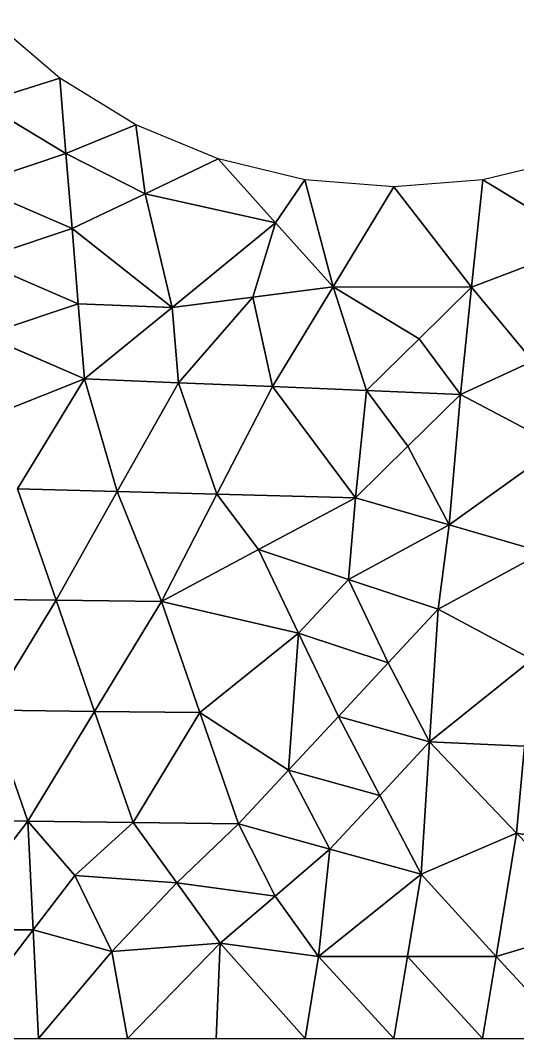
# Model space of a CAD drawing. Extents: x 100 to 350, y 100 to 150.
# Drawn here: x 143.43 to 152.18, y 100 to 117.93 of the extents above; entities that cross this region are included whole.
import ezdxf

# ---------------------------------------------------------------- set-up
doc = ezdxf.new("R2010")
doc.units = 0

msp = doc.modelspace()

# ---------------------------------------------------------------- linework, layer by layer
at = {"color": 7}
for p, q in [((144.122147, 116.90983), (142.928932, 117.928932)), ((145.460095, 116.089935), (144.122147, 116.90983)), ((146.90983, 115.489435), (145.460095, 116.089935)), ((148.435655, 115.123117), (146.90983, 115.489435)), ((153.09017, 115.489435), (151.564345, 115.123117)), ((150, 115), (148.435655, 115.123117)), ((151.564345, 115.123117), (150, 115)), ((142.1875, 100), (143.75, 100)), ((143.75, 100), (145.3125, 100)), ((145.3125, 100), (146.875, 100)), ((146.875, 100), (148.4375, 100)), ((148.4375, 100), (150, 100)), ((150, 100), (151.5625, 100)), ((151.5625, 100), (153.125, 100))]:
    msp.add_line(p, q, dxfattribs=at)
at = {"color": 1}
for p, q in [((144.122147, 116.90983), (142.749349, 116.47857)), ((142.749349, 116.47857), (144.122147, 116.90983)), ((144.122147, 116.90983), (144.230954, 115.586642)), ((144.230954, 115.586642), (144.122147, 116.90983)), ((144.230954, 115.586642), (142.749349, 116.47857)), ((142.749349, 116.47857), (144.230954, 115.586642)), ((144.230954, 115.586642), (145.460095, 116.089935)), ((145.460095, 116.089935), (144.230954, 115.586642)), ((145.460095, 116.089935), (145.624795, 114.876444)), ((145.624795, 114.876444), (145.460095, 116.089935)), ((142.569767, 115.028208), (144.230954, 115.586642)), ((144.230954, 115.586642), (142.569767, 115.028208)), ((144.230954, 115.586642), (145.624795, 114.876444)), ((144.230954, 115.586642), (144.33976, 114.263453)), ((145.624795, 114.876444), (144.230954, 115.586642)), ((144.33976, 114.263453), (144.230954, 115.586642)), ((145.624795, 114.876444), (146.90983, 115.489435)), ((146.90983, 115.489435), (145.624795, 114.876444)), ((147.921244, 114.364644), (146.90983, 115.489435)), ((146.90983, 115.489435), (147.921244, 114.364644)), ((148.435655, 115.123117), (147.921244, 114.364644)), ((147.921244, 114.364644), (148.435655, 115.123117)), ((148.435655, 115.123117), (148.932658, 113.239853)), ((148.932658, 113.239853), (148.435655, 115.123117)), ((151.564345, 115.123117), (151.368802, 113.232727)), ((151.368802, 113.232727), (151.564345, 115.123117)), ((153.402058, 114.0023), (151.564345, 115.123117)), ((151.564345, 115.123117), (153.402058, 114.0023)), ((144.33976, 114.263453), (142.569767, 115.028208)), ((142.569767, 115.028208), (144.33976, 114.263453)), ((150, 115), (148.932658, 113.239853)), ((148.932658, 113.239853), (150, 115)), ((151.368802, 113.232727), (150, 115)), ((150, 115), (151.368802, 113.232727)), ((145.624795, 114.876444), (144.33976, 114.263453)), ((144.33976, 114.263453), (145.624795, 114.876444)), ((145.624795, 114.876444), (146.102538, 112.87158)), ((147.921244, 114.364644), (145.624795, 114.876444)), ((145.624795, 114.876444), (147.921244, 114.364644)), ((146.102538, 112.87158), (145.624795, 114.876444)), ((144.33976, 114.263453), (142.678573, 113.70502)), ((142.678573, 113.70502), (144.33976, 114.263453)), ((146.102538, 112.87158), (144.33976, 114.263453)), ((144.33976, 114.263453), (144.448566, 112.940265)), ((144.448566, 112.940265), (144.33976, 114.263453)), ((144.33976, 114.263453), (146.102538, 112.87158)), ((146.102538, 112.87158), (147.921244, 114.364644)), ((147.921244, 114.364644), (146.102538, 112.87158)), ((147.517598, 113.055717), (147.921244, 114.364644)), ((147.921244, 114.364644), (147.517598, 113.055717)), ((147.921244, 114.364644), (148.932658, 113.239853)), ((148.932658, 113.239853), (147.921244, 114.364644)), ((151.368802, 113.232727), (153.402058, 114.0023)), ((153.402058, 114.0023), (151.368802, 113.232727)), ((142.678573, 113.70502), (144.448566, 112.940265)), ((144.448566, 112.940265), (142.678573, 113.70502)), ((147.517598, 113.055717), (148.932658, 113.239853)), ((148.932658, 113.239853), (147.517598, 113.055717)), ((148.932658, 113.239853), (147.865316, 111.479707)), ((147.865316, 111.479707), (148.932658, 113.239853)), ((150.444044, 112.321875), (148.932658, 113.239853)), ((148.932658, 113.239853), (149.519287, 111.411022)), ((148.932658, 113.239853), (151.368802, 113.232727)), ((149.519287, 111.411022), (148.932658, 113.239853)), ((151.368802, 113.232727), (148.932658, 113.239853)), ((148.932658, 113.239853), (150.444044, 112.321875)), ((150.444044, 112.321875), (151.368802, 113.232727)), ((151.368802, 113.232727), (150.444044, 112.321875)), ((151.368802, 113.232727), (151.173258, 111.342337)), ((151.173258, 111.342337), (151.368802, 113.232727)), ((151.368802, 113.232727), (152.443602, 111.928751)), ((152.443602, 111.928751), (151.368802, 113.232727)), ((146.102538, 112.87158), (147.517598, 113.055717)), ((147.517598, 113.055717), (146.102538, 112.87158)), ((146.211344, 111.548391), (147.517598, 113.055717)), ((147.517598, 113.055717), (146.211344, 111.548391)), ((147.865316, 111.479707), (147.517598, 113.055717)), ((147.517598, 113.055717), (147.865316, 111.479707)), ((142.787379, 112.381831), (144.448566, 112.940265)), ((144.448566, 112.940265), (142.787379, 112.381831)), ((144.448566, 112.940265), (146.102538, 112.87158)), ((144.448566, 112.940265), (144.557373, 111.617076)), ((146.102538, 112.87158), (144.448566, 112.940265)), ((144.557373, 111.617076), (144.448566, 112.940265)), ((146.102538, 112.87158), (144.557373, 111.617076)), ((144.557373, 111.617076), (146.102538, 112.87158)), ((146.102538, 112.87158), (146.211344, 111.548391)), ((146.211344, 111.548391), (146.102538, 112.87158)), ((144.557373, 111.617076), (142.787379, 112.381831)), ((142.787379, 112.381831), (144.557373, 111.617076)), ((149.519287, 111.411022), (150.444044, 112.321875)), ((150.444044, 112.321875), (149.519287, 111.411022)), ((151.173258, 111.342337), (150.444044, 112.321875)), ((150.444044, 112.321875), (151.173258, 111.342337)), ((152.443602, 111.928751), (151.173258, 111.342337)), ((151.173258, 111.342337), (152.443602, 111.928751)), ((144.557373, 111.617076), (143.084261, 111.031364)), ((143.084261, 111.031364), (144.557373, 111.617076)), ((143.381144, 109.680897), (144.557373, 111.617076)), ((144.557373, 111.617076), (143.381144, 109.680897)), ((144.557373, 111.617076), (146.211344, 111.548391)), ((146.211344, 111.548391), (144.557373, 111.617076)), ((144.557373, 111.617076), (145.134833, 109.635107)), ((145.134833, 109.635107), (144.557373, 111.617076)), ((146.211344, 111.548391), (145.134833, 109.635107)), ((145.134833, 109.635107), (146.211344, 111.548391)), ((146.888522, 109.589317), (146.211344, 111.548391)), ((146.211344, 111.548391), (147.865316, 111.479707)), ((146.211344, 111.548391), (146.888522, 109.589317)), ((147.865316, 111.479707), (146.211344, 111.548391)), ((147.865316, 111.479707), (146.888522, 109.589317)), ((146.888522, 109.589317), (147.865316, 111.479707)), ((149.323744, 109.520633), (147.865316, 111.479707)), ((149.519287, 111.411022), (147.865316, 111.479707)), ((147.865316, 111.479707), (149.323744, 109.520633)), ((147.865316, 111.479707), (149.519287, 111.411022)), ((149.519287, 111.411022), (149.323744, 109.520633)), ((149.323744, 109.520633), (149.519287, 111.411022)), ((150.248501, 110.431485), (149.519287, 111.411022)), ((149.519287, 111.411022), (151.173258, 111.342337)), ((151.173258, 111.342337), (149.519287, 111.411022)), ((149.519287, 111.411022), (150.248501, 110.431485)), ((150.248501, 110.431485), (151.173258, 111.342337)), ((151.173258, 111.342337), (150.248501, 110.431485)), ((151.173258, 111.342337), (150.97608, 109.043906)), ((150.97608, 109.043906), (151.173258, 111.342337)), ((152.901587, 110.429503), (151.173258, 111.342337)), ((151.173258, 111.342337), (152.901587, 110.429503)), ((149.323744, 109.520633), (150.248501, 110.431485)), ((150.248501, 110.431485), (149.323744, 109.520633)), ((150.97608, 109.043906), (150.248501, 110.431485)), ((150.248501, 110.431485), (150.97608, 109.043906)), ((152.901587, 110.429503), (150.97608, 109.043906)), ((150.97608, 109.043906), (152.901587, 110.429503)), ((144.058322, 107.721823), (143.381144, 109.680897)), ((145.134833, 109.635107), (143.381144, 109.680897)), ((143.381144, 109.680897), (144.058322, 107.721823)), ((143.381144, 109.680897), (145.134833, 109.635107)), ((145.134833, 109.635107), (144.058322, 107.721823)), ((144.058322, 107.721823), (145.134833, 109.635107)), ((145.134833, 109.635107), (145.911729, 107.698928)), ((146.888522, 109.589317), (145.134833, 109.635107)), ((145.134833, 109.635107), (146.888522, 109.589317)), ((145.911729, 107.698928), (145.134833, 109.635107)), ((145.911729, 107.698928), (146.888522, 109.589317)), ((146.888522, 109.589317), (145.911729, 107.698928)), ((149.323744, 109.520633), (146.888522, 109.589317)), ((146.888522, 109.589317), (147.617737, 108.60978)), ((146.888522, 109.589317), (149.323744, 109.520633)), ((147.617737, 108.60978), (146.888522, 109.589317)), ((147.617737, 108.60978), (149.323744, 109.520633)), ((149.323744, 109.520633), (147.617737, 108.60978)), ((149.323744, 109.520633), (149.199954, 108.085669)), ((149.199954, 108.085669), (149.323744, 109.520633)), ((150.97608, 109.043906), (149.323744, 109.520633)), ((149.323744, 109.520633), (150.97608, 109.043906)), ((150.97608, 109.043906), (149.199954, 108.085669)), ((149.199954, 108.085669), (150.97608, 109.043906)), ((150.97608, 109.043906), (150.782172, 107.561558)), ((150.782172, 107.561558), (150.97608, 109.043906)), ((152.628416, 108.567179), (150.97608, 109.043906)), ((150.97608, 109.043906), (152.628416, 108.567179)), ((145.911729, 107.698928), (147.617737, 108.60978)), ((147.617737, 108.60978), (145.911729, 107.698928)), ((147.617737, 108.60978), (149.199954, 108.085669)), ((148.320933, 107.140474), (147.617737, 108.60978)), ((149.199954, 108.085669), (147.617737, 108.60978)), ((147.617737, 108.60978), (148.320933, 107.140474)), ((150.782172, 107.561558), (152.628416, 108.567179)), ((152.628416, 108.567179), (150.782172, 107.561558)), ((149.199954, 108.085669), (148.320933, 107.140474)), ((148.320933, 107.140474), (149.199954, 108.085669)), ((149.903151, 106.616364), (149.199954, 108.085669)), ((149.199954, 108.085669), (150.782172, 107.561558)), ((150.782172, 107.561558), (149.199954, 108.085669)), ((149.199954, 108.085669), (149.903151, 106.616364)), ((144.058322, 107.721823), (142.204915, 107.744717)), ((142.204915, 107.744717), (144.058322, 107.721823)), ((144.058322, 107.721823), (142.882093, 105.785643)), ((142.882093, 105.785643), (144.058322, 107.721823)), ((144.058322, 107.721823), (144.735501, 105.762748)), ((145.911729, 107.698928), (144.058322, 107.721823)), ((144.058322, 107.721823), (145.911729, 107.698928)), ((144.735501, 105.762748), (144.058322, 107.721823)), ((144.735501, 105.762748), (145.911729, 107.698928)), ((145.911729, 107.698928), (144.735501, 105.762748)), ((146.588908, 105.739853), (145.911729, 107.698928)), ((148.320933, 107.140474), (145.911729, 107.698928)), ((145.911729, 107.698928), (146.588908, 105.739853)), ((145.911729, 107.698928), (148.320933, 107.140474)), ((149.903151, 106.616364), (150.782172, 107.561558)), ((150.782172, 107.561558), (149.903151, 106.616364)), ((150.782172, 107.561558), (150.63073, 105.228784)), ((150.63073, 105.228784), (150.782172, 107.561558)), ((152.432873, 106.67679), (150.782172, 107.561558)), ((150.782172, 107.561558), (152.432873, 106.67679)), ((148.320933, 107.140474), (146.588908, 105.739853)), ((146.588908, 105.739853), (148.320933, 107.140474)), ((148.145108, 104.725974), (148.320933, 107.140474)), ((148.320933, 107.140474), (148.145108, 104.725974)), ((148.320933, 107.140474), (149.903151, 106.616364)), ((149.903151, 106.616364), (148.320933, 107.140474)), ((148.320933, 107.140474), (149.024129, 105.671169)), ((149.024129, 105.671169), (148.320933, 107.140474)), ((149.903151, 106.616364), (149.024129, 105.671169)), ((149.024129, 105.671169), (149.903151, 106.616364)), ((150.63073, 105.228784), (149.903151, 106.616364)), ((149.903151, 106.616364), (150.63073, 105.228784)), ((150.63073, 105.228784), (152.432873, 106.67679)), ((152.432873, 106.67679), (150.63073, 105.228784)), ((142.882093, 105.785643), (143.559272, 103.826569)), ((144.735501, 105.762748), (142.882093, 105.785643)), ((143.559272, 103.826569), (142.882093, 105.785643)), ((142.882093, 105.785643), (144.735501, 105.762748)), ((143.559272, 103.826569), (144.735501, 105.762748)), ((144.735501, 105.762748), (143.559272, 103.826569)), ((146.588908, 105.739853), (144.735501, 105.762748)), ((144.735501, 105.762748), (145.412679, 103.803674)), ((144.735501, 105.762748), (146.588908, 105.739853)), ((145.412679, 103.803674), (144.735501, 105.762748)), ((145.412679, 103.803674), (146.588908, 105.739853)), ((146.588908, 105.739853), (145.412679, 103.803674)), ((148.145108, 104.725974), (146.588908, 105.739853)), ((146.588908, 105.739853), (147.266086, 103.780779)), ((147.266086, 103.780779), (146.588908, 105.739853)), ((146.588908, 105.739853), (148.145108, 104.725974)), ((149.024129, 105.671169), (148.145108, 104.725974)), ((148.145108, 104.725974), (149.024129, 105.671169)), ((149.024129, 105.671169), (150.63073, 105.228784)), ((149.751708, 104.28359), (149.024129, 105.671169)), ((150.63073, 105.228784), (149.024129, 105.671169)), ((149.024129, 105.671169), (149.751708, 104.28359)), ((149.751708, 104.28359), (150.63073, 105.228784)), ((150.63073, 105.228784), (149.751708, 104.28359)), ((150.63073, 105.228784), (150.479287, 102.89601)), ((150.479287, 102.89601), (150.63073, 105.228784)), ((152.297241, 105.148401), (150.63073, 105.228784)), ((150.63073, 105.228784), (152.161609, 103.620013)), ((152.161609, 103.620013), (150.63073, 105.228784)), ((150.63073, 105.228784), (152.297241, 105.148401)), ((152.161609, 103.620013), (152.297241, 105.148401)), ((152.297241, 105.148401), (152.161609, 103.620013)), ((147.266086, 103.780779), (148.145108, 104.725974)), ((148.145108, 104.725974), (147.266086, 103.780779)), ((148.872687, 103.338395), (148.145108, 104.725974)), ((148.145108, 104.725974), (149.751708, 104.28359)), ((149.751708, 104.28359), (148.145108, 104.725974)), ((148.145108, 104.725974), (148.872687, 103.338395)), ((149.751708, 104.28359), (148.872687, 103.338395)), ((148.872687, 103.338395), (149.751708, 104.28359)), ((150.479287, 102.89601), (149.751708, 104.28359)), ((149.751708, 104.28359), (150.479287, 102.89601)), ((143.559272, 103.826569), (141.705865, 103.849464)), ((141.705865, 103.849464), (143.559272, 103.826569)), ((143.559272, 103.826569), (142.092136, 101.913284)), ((142.092136, 101.913284), (143.559272, 103.826569)), ((143.654636, 101.913284), (143.559272, 103.826569)), ((145.412679, 103.803674), (143.559272, 103.826569)), ((143.559272, 103.826569), (144.388204, 102.869927)), ((143.559272, 103.826569), (145.412679, 103.803674)), ((144.388204, 102.869927), (143.559272, 103.826569)), ((143.559272, 103.826569), (143.654636, 101.913284)), ((144.388204, 102.869927), (145.412679, 103.803674)), ((145.412679, 103.803674), (144.388204, 102.869927)), ((145.412679, 103.803674), (147.266086, 103.780779)), ((146.179909, 102.742159), (145.412679, 103.803674)), ((147.266086, 103.780779), (145.412679, 103.803674)), ((145.412679, 103.803674), (146.179909, 102.742159)), ((146.179909, 102.742159), (147.266086, 103.780779)), ((147.266086, 103.780779), (146.179909, 102.742159)), ((147.266086, 103.780779), (148.872687, 103.338395)), ((148.872687, 103.338395), (147.266086, 103.780779)), ((147.266086, 103.780779), (147.909913, 102.50952)), ((147.909913, 102.50952), (147.266086, 103.780779)), ((150.479287, 102.89601), (152.161609, 103.620013)), ((152.161609, 103.620013), (150.479287, 102.89601)), ((151.802144, 101.448005), (152.161609, 103.620013)), ((152.161609, 103.620013), (151.802144, 101.448005)), ((152.161609, 103.620013), (153.850171, 103.318438)), ((153.692488, 102.011242), (152.161609, 103.620013)), ((153.850171, 103.318438), (152.161609, 103.620013)), ((152.161609, 103.620013), (153.692488, 102.011242)), ((148.872687, 103.338395), (147.909913, 102.50952)), ((147.909913, 102.50952), (148.872687, 103.338395)), ((148.677144, 101.448005), (148.872687, 103.338395)), ((148.872687, 103.338395), (148.677144, 101.448005)), ((148.872687, 103.338395), (150.479287, 102.89601)), ((150.479287, 102.89601), (148.872687, 103.338395)), ((143.654636, 101.913284), (144.388204, 102.869927)), ((144.388204, 102.869927), (143.654636, 101.913284)), ((144.388204, 102.869927), (146.179909, 102.742159)), ((144.388204, 102.869927), (145.038731, 101.534336)), ((146.179909, 102.742159), (144.388204, 102.869927)), ((145.038731, 101.534336), (144.388204, 102.869927)), ((146.179909, 102.742159), (145.038731, 101.534336)), ((145.038731, 101.534336), (146.179909, 102.742159)), ((146.94714, 101.680645), (146.179909, 102.742159)), ((147.909913, 102.50952), (146.179909, 102.742159)), ((146.179909, 102.742159), (146.94714, 101.680645)), ((146.179909, 102.742159), (147.909913, 102.50952)), ((148.677144, 101.448005), (150.479287, 102.89601)), ((150.479287, 102.89601), (148.677144, 101.448005)), ((150.239644, 101.448005), (150.479287, 102.89601)), ((150.479287, 102.89601), (150.239644, 101.448005)), ((150.479287, 102.89601), (151.802144, 101.448005)), ((151.802144, 101.448005), (150.479287, 102.89601)), ((146.94714, 101.680645), (147.909913, 102.50952)), ((147.909913, 102.50952), (146.94714, 101.680645)), ((147.909913, 102.50952), (148.677144, 101.448005)), ((148.677144, 101.448005), (147.909913, 102.50952)), ((142.092136, 101.913284), (143.654636, 101.913284)), ((143.654636, 101.913284), (142.092136, 101.913284)), ((142.1875, 100), (143.654636, 101.913284)), ((143.654636, 101.913284), (142.1875, 100)), ((143.75, 100), (143.654636, 101.913284)), ((143.654636, 101.913284), (143.75, 100)), ((145.038731, 101.534336), (143.654636, 101.913284)), ((143.654636, 101.913284), (145.038731, 101.534336)), ((153.692488, 102.011242), (151.802144, 101.448005)), ((151.802144, 101.448005), (153.692488, 102.011242)), ((145.038731, 101.534336), (146.94714, 101.680645)), ((146.94714, 101.680645), (145.038731, 101.534336)), ((145.3125, 100), (146.94714, 101.680645)), ((146.94714, 101.680645), (145.3125, 100)), ((146.94714, 101.680645), (146.875, 100)), ((146.875, 100), (146.94714, 101.680645)), ((148.4375, 100), (146.94714, 101.680645)), ((148.677144, 101.448005), (146.94714, 101.680645)), ((146.94714, 101.680645), (148.4375, 100)), ((146.94714, 101.680645), (148.677144, 101.448005)), ((145.038731, 101.534336), (143.75, 100)), ((143.75, 100), (145.038731, 101.534336)), ((145.3125, 100), (145.038731, 101.534336)), ((145.038731, 101.534336), (145.3125, 100)), ((148.4375, 100), (148.677144, 101.448005)), ((148.677144, 101.448005), (148.4375, 100)), ((150.239644, 101.448005), (148.677144, 101.448005)), ((148.677144, 101.448005), (150, 100)), ((150, 100), (148.677144, 101.448005)), ((148.677144, 101.448005), (150.239644, 101.448005)), ((150, 100), (150.239644, 101.448005)), ((150.239644, 101.448005), (150, 100)), ((150.239644, 101.448005), (151.5625, 100)), ((151.802144, 101.448005), (150.239644, 101.448005)), ((151.5625, 100), (150.239644, 101.448005)), ((150.239644, 101.448005), (151.802144, 101.448005)), ((151.5625, 100), (151.802144, 101.448005)), ((151.802144, 101.448005), (151.5625, 100)), ((151.802144, 101.448005), (153.125, 100)), ((153.125, 100), (151.802144, 101.448005))]:
    msp.add_line(p, q, dxfattribs=at)

doc.saveas('drawing.dxf')
